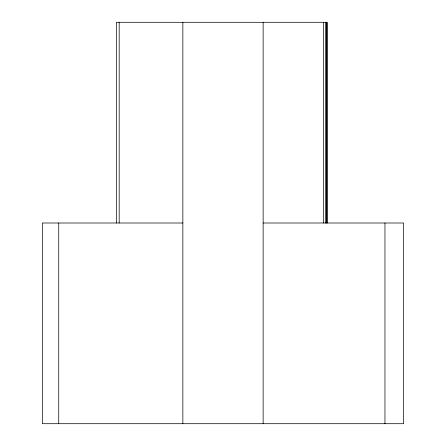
<?xml version="1.0" encoding="UTF-8"?>
<svg xmlns="http://www.w3.org/2000/svg" width="446" height="446" viewBox="0 0 446 446"><rect width="100%" height="100%" fill="white"/><g stroke="black" fill="none" stroke-linecap="round" stroke-linejoin="round"><path stroke-width="0.67" d="M182.86 223L42.37 223L42.37 423.7L403.63 423.7L403.63 223L263.14 223M384.959 223L384.959 423.7M327.046 223L327.046 22.3L116.417 22.3L116.417 223M326.996 22.3L326.996 223M326.695 22.3L326.695 223M325.68 22.3L325.68 223M323.668 22.3L323.668 223M263.14 22.3L263.14 423.7M182.86 22.3L182.86 423.7M119.171 22.3L119.171 223M58.733 223L58.733 423.7"/></g></svg>
